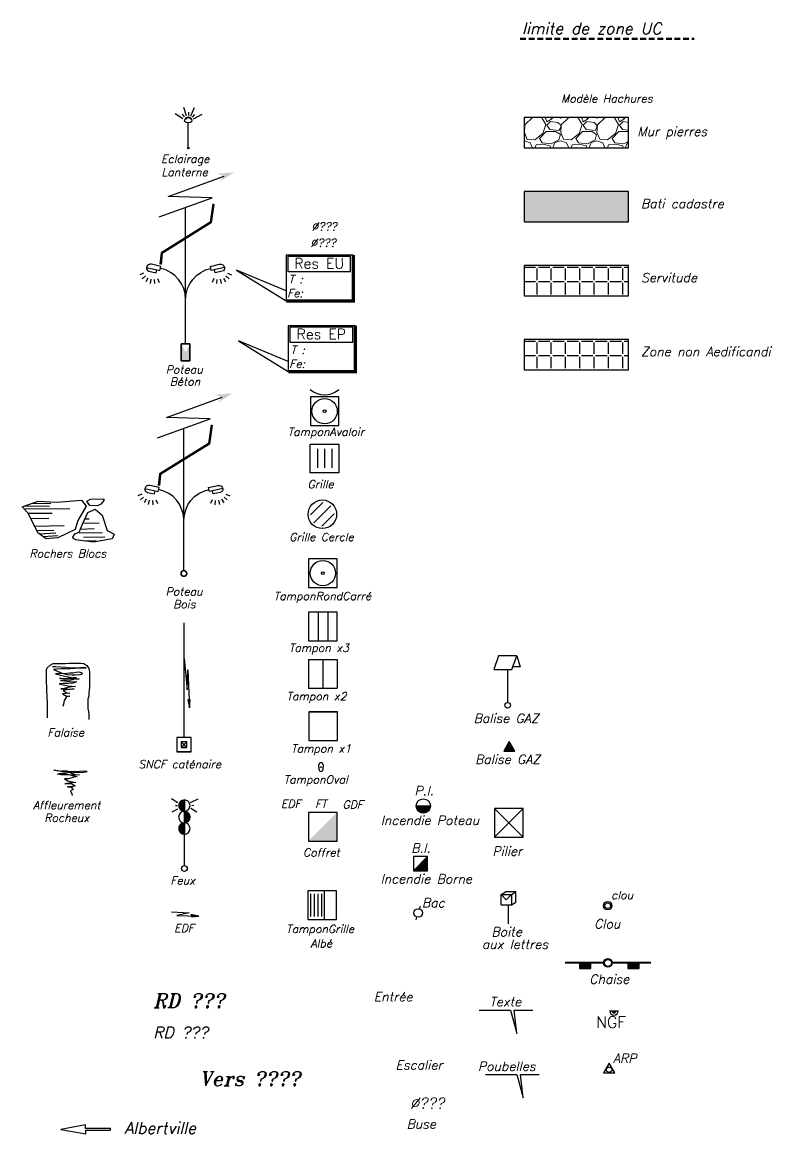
# Model space of a CAD drawing. Header units: millimetres. Extents: x -1573 to 210, y -360 to 557.
# Drawn here: x -592.7 to -461.5, y 362.3 to 556.7 of the extents above; entities that cross this region are included whole.
import ezdxf
from ezdxf.enums import TextEntityAlignment as Align

# ---------------------------------------------------------------- set-up
doc = ezdxf.new("R2010")
doc.units = ezdxf.units.MM
doc.header["$LTSCALE"] = 2
doc.linetypes.add('CACHEX2', pattern=[0.75, 0.5, -0.25])
doc.layers.add('Bati Seuil', color=7, linetype='Continuous', lineweight=50)
doc.layers.add('Mur Hachure', color=251, linetype='Continuous', lineweight=13)
for name, color, linetype in [('Bati Texte', 7, 'Continuous'), ('Cadastre Bati Hachures', 141, 'Continuous'), ('Escalier Texte', 7, 'Continuous'), ('Légende Topo', 7, 'Continuous'), ('Mobilier Urbain Symbole', 7, 'Continuous'), ('Mobilier Urbain Texte', 7, 'Continuous'), ('Mur', 7, 'Continuous'), ('Relief Rocher', 15, 'Continuous'), ('Res Aep Symbole', 140, 'Continuous'), ('Res Aep Texte', 7, 'Continuous'), ('Res Eclairage Symbole', 7, 'Continuous'), ('Res Elec Symbole', 1, 'Continuous'), ('Res Elec Texte', 1, 'Continuous'), ('Res EP Symbole', 142, 'Continuous'), ('Res EP Texte', 142, 'Continuous'), ('Res Equipement Incendie', 140, 'Continuous'), ('Res EU Symbole', 32, 'Continuous'), ('Res EU Texte', 32, 'Continuous'), ('Res Gaz', 30, 'Continuous'), ('Res Gaz Symbole', 30, 'Continuous'), ('Res Gaz Texte', 30, 'Continuous'), ('Res Téléphone Symbole', 3, 'Continuous'), ('Res Téléphone Texte', 3, 'Continuous'), ('Servitude', 40, 'Continuous'), ('Servitude Hachure', 40, 'Continuous'), ('Servitude Texte', 7, 'Continuous'), ('Signalisation Verticale Symbole', 7, 'Continuous'), ('SNCF Symbole', 7, 'Continuous'), ('Station Symbole', 1, 'Continuous'), ('Station Texte', 7, 'Continuous'), ('Voirie Texte', 7, 'Continuous'), ('Zonage PLU', 7, 'Continuous'), ('Zone Non Aedificandi', 7, 'Continuous')]:
    doc.layers.add(name, color=color, linetype=linetype)
doc.styles.add('17', font='romans.shx', dxfattribs={"oblique": 13.5, "height": 0.4})
doc.styles.add('COMP', font='complex.shx')
doc.styles.add('Cotation Alti', font='romans.shx', dxfattribs={"oblique": 13.5, "height": 0.28})
doc.styles.add('LEVÉTOPO', font='romand.shx', dxfattribs={"oblique": 15.3})
doc.styles.add('Romanc', font='romanc.shx', dxfattribs={"oblique": 13.5, "height": 0.4})
doc.styles.add('Romant', font='romant.shx', dxfattribs={"oblique": 13.5, "height": 0.5})

# ---------------------------------------------------------------- blocks, each defined once
blk = doc.blocks.new('A$C638A3392')
blk.add_hatch(color=256).paths.add_polyline_path([(0, 0.224), (-0.194, -0.112), (0.194, -0.112)])
blk.add_lwpolyline([(0, 0.224), (-0.194, -0.112), (0.194, -0.112)], close=True)
blk.add_circle((0, 0), 0.096)
blk = doc.blocks.new('A$C2F0D537B')
at = {"flags": 128}
for points in [[(-1.214, 3.119), (0.377, 3.119), (0.795, 4.333), (1.088, 3.37), (0.463, 3.37)], [(0.795, 4.333), (-0.795, 4.333), (-1.214, 3.119)], [(0, 3.119), (0, 0.25)]]:
    blk.add_lwpolyline(points, dxfattribs=at)
blk.add_circle((0, 0), 0.25)
blk = doc.blocks.new('Incendie Borne')
for p, q in [((0.25, 0.25), (-0.25, -0.25)), ((0.25, 0.25), (-0.25, 0.25)), ((-0.25, 0.25), (-0.25, -0.25)), ((0.25, 0.222), (-0.222, -0.25)), ((0.25, 0.193), (-0.193, -0.25)), ((0.25, 0.165), (-0.165, -0.25)), ((0.25, 0.137), (-0.137, -0.25)), ((0.25, 0.109), (-0.109, -0.25)), ((0.25, 0.08), (-0.08, -0.25)), ((0.25, 0.052), (-0.052, -0.25)), ((0.25, 0.024), (-0.024, -0.25)), ((0.25, -0.25), (0.25, 0.25)), ((-0.25, -0.25), (0.25, -0.25)), ((0.25, -0.005), (0.005, -0.25)), ((0.25, -0.033), (0.033, -0.25)), ((0.25, -0.061), (0.061, -0.25)), ((0.25, -0.089), (0.089, -0.25)), ((0.25, -0.118), (0.118, -0.25)), ((0.25, -0.146), (0.146, -0.25)), ((0.25, -0.174), (0.174, -0.25)), ((0.25, -0.203), (0.203, -0.25)), ((0.25, -0.231), (0.231, -0.25))]:
    blk.add_line(p, q)
blk = doc.blocks.new('Incendie Poteau')
for points in [[(0.25, 0), (-0.25, 0)], [(0.249, -0.02), (-0.249, -0.02)], [(0.247, -0.04), (-0.247, -0.04)], [(0.243, -0.06), (-0.243, -0.06)], [(0.237, -0.08), (-0.237, -0.08)], [(0.229, -0.1), (-0.229, -0.1)], [(0.219, -0.12), (-0.219, -0.12)], [(0.207, -0.14), (-0.207, -0.14)], [(0.192, -0.16), (-0.192, -0.16)], [(0.173, -0.18), (-0.173, -0.18)], [(0.15, -0.2), (-0.15, -0.2)], [(0.119, -0.22), (-0.119, -0.22)], [(0.07, -0.24), (-0.07, -0.24)]]:
    blk.add_lwpolyline(points)
blk.add_circle((0, 0), 0.25)
blk = doc.blocks.new('AffleurementRocheux')
blk.add_lwpolyline([(-0.371, 0.863), (-0.182, 0.863), (0.026, 0.819), (0.222, 0.804), (0.405, 0.817), (0.532, 0.84), (0.322, 0.849), (0.209, 0.832), (0.069, 0.838), (-0.064, 0.83), (-0.177, 0.813), (-0.296, 0.811), (-0.49, 0.861), (-0.637, 0.881), (-0.441, 0.866), (-0.253, 0.83), (-0.072, 0.809), (0.114, 0.738), (0.261, 0.718), (0.127, 0.71), (-0.027, 0.709), (-0.188, 0.723), (-0.377, 0.723), (-0.509, 0.75), (-0.403, 0.781), (-0.242, 0.767), (-0.11, 0.74), (0.049, 0.692), (0.181, 0.665), (0.026, 0.63), (-0.123, 0.58), (-0.263, 0.586), (-0.147, 0.518), (0.006, 0.483), (0.138, 0.457), (0.004, 0.448), (-0.108, 0.432), (-0.25, 0.403), (-0.137, 0.419), (-0.011, 0.407), (0.105, 0.339), (-0.016, 0.302), (-0.156, 0.308), (-0.03, 0.296), (0.044, 0.208), (-0.056, 0.164), (-0.011, 0.064), (0, 0)])
blk = doc.blocks.new('Falaise')
for points in [[(-0.027, 1.644), (0, 1.75), (0.106, 1.848), (0.212, 1.91), (0.646, 1.91), (0.761, 1.918), (1.185, 1.918), (1.291, 1.91), (1.397, 1.839), (1.468, 1.733), (1.486, 1.618), (1.486, 1.079), (1.477, 0.972), (1.468, 0.866), (1.459, 0.76), (1.433, 0.654), (1.433, 0.327), (1.45, 0.221), (1.459, 0.115), (1.459, -0.053)], [(-0.027, 1.644), (-0.027, 1.229), (-0.018, 1.114), (-0.018, 0.902), (-0.009, 0.796), (-0.009, 0.681), (0, 0.575), (0, 0)], [(0.194, 1.803), (0.312, 1.803), (0.459, 1.791), (0.649, 1.775), (0.762, 1.753), (0.897, 1.749), (1.016, 1.755), (1.15, 1.751), (1.257, 1.754), (1.375, 1.759), (1.266, 1.769), (1.072, 1.743), (0.969, 1.729), (0.863, 1.726), (0.76, 1.712), (0.638, 1.719), (0.519, 1.713), (0.334, 1.703), (0.228, 1.701), (0.395, 1.626), (0.531, 1.569), (0.704, 1.523), (0.883, 1.505), (0.99, 1.507), (1.158, 1.526), (1.258, 1.553), (1.138, 1.601), (1.019, 1.595), (0.919, 1.568), (0.8, 1.562), (0.694, 1.56), (0.579, 1.542), (0.416, 1.551), (0.297, 1.545), (0.47, 1.499), (0.627, 1.462), (0.81, 1.431), (0.923, 1.408), (1.033, 1.398), (0.898, 1.401), (0.729, 1.382), (0.545, 1.372), (0.432, 1.395), (0.57, 1.379), (0.742, 1.386), (0.905, 1.377), (1.014, 1.366), (1.121, 1.369), (0.99, 1.36), (0.803, 1.309), (0.611, 1.323), (0.468, 1.311), (0.606, 1.295), (0.785, 1.277), (0.923, 1.261), (1.029, 1.263), (0.92, 1.22), (0.736, 1.21), (0.564, 1.203), (0.42, 1.191), (0.562, 1.163), (0.731, 1.129), (0.882, 1.116), (0.992, 1.106), (0.876, 1.088), (0.736, 1.063), (0.599, 1.026), (0.48, 1.02), (0.587, 1.022), (0.721, 1.019), (0.843, 1.012), (0.95, 1.014), (0.781, 0.995), (0.678, 0.98), (0.563, 0.962), (0.693, 0.877), (0.803, 0.867), (0.647, 0.851), (0.54, 0.849), (0.683, 0.767), (0.793, 0.757), (0.677, 0.739), (0.605, 0.612), (0.573, 0.483), (0.556, 0.398)]]:
    blk.add_lwpolyline(points)
blk = doc.blocks.new('Rochers Blocs')
for p, q in [((-0.833, 1.116), (-0.28, 1.317)), ((-0.465, 1.246), (0.166, 1.231)), ((-0.28, 1.317), (0.379, 1.281)), ((0.379, 1.281), (1.237, 1.348)), ((1.237, 1.348), (1.4, 1.136)), ((1.424, 1.321), (1.551, 1.39)), ((1.529, 1.161), (1.424, 1.321)), ((1.551, 1.39), (2.023, 1.392)), ((1.914, 1.215), (1.801, 1.158)), ((2.025, 1.338), (1.914, 1.215)), ((2.023, 1.392), (2.025, 1.338)), ((-0.627, 0.894), (-0.833, 1.116)), ((-0.76, 1.053), (0.829, 1.065)), ((-0.734, 1.152), (0.125, 1.143)), ((-0.641, 0.894), (0.218, 0.896)), ((-0.292, 0.209), (-0.627, 0.894)), ((1.4, 1.136), (1.114, 0.639)), ((1.275, 0.513), (1.464, 0.92)), ((1.464, 0.92), (1.718, 1.036)), ((1.801, 1.158), (1.529, 1.161)), ((1.718, 1.036), (1.968, 0.826)), ((1.968, 0.826), (2.14, 0.288)), ((-0.521, 0.713), (0.094, 0.719)), ((-0.413, 0.444), (0.632, 0.463)), ((1.114, 0.639), (1.022, 0.322)), ((1.154, 0.228), (1.275, 0.513)), ((1.288, 0.546), (1.86, 0.562)), ((1.37, 0.701), (1.513, 0.694)), ((-0.338, 0.294), (0.278, 0.301)), ((0, 0), (-0.292, 0.209)), ((-0.234, 0.178), (0.338, 0.205)), ((-0.103, 0.084), (0.412, 0.109)), ((0.414, 0.033), (0, 0)), ((0.725, 0.183), (0.414, 0.033)), ((1.022, 0.322), (0.725, 0.183)), ((0.93, 0.037), (1.012, 0.17)), ((1.032, -0.036), (0.93, 0.037)), ((1.012, 0.17), (1.154, 0.228)), ((1.154, 0.206), (1.97, 0.218)), ((1.208, 0.338), (1.68, 0.362)), ((1.316, 0.059), (2.06, 0.069)), ((2.32, 0), (1.665, -0.116)), ((2.14, 0.288), (2.387, 0.165)), ((2.387, 0.165), (2.32, 0)), ((1.665, -0.116), (1.032, -0.036)), ((1.334, -0.071), (1.749, -0.059))]:
    blk.add_line(p, q)
blk = doc.blocks.new('Pilier')
for p, q in [((0, 1), (1, 0)), ((0, 0), (1, 1)), ((1, 1), (0, 1)), ((0, 1), (0, 0)), ((1, 0), (1, 1)), ((0, 0), (1, 0))]:
    blk.add_line(p, q)
blk = doc.blocks.new('Boite au lettre')
at = {"flags": 128}
for points in [[(-0.257, 1.022), (-0.103, 1.12)], [(-0.257, 1.022), (-0.077, 0.842), (0.103, 1.022)], [(-0.257, 0.662), (-0.257, 1.022)], [(-0.257, 1.022), (0.103, 1.022)], [(0.257, 0.76), (0.257, 1.12), (-0.103, 1.12)], [(0.103, 1.022), (0.257, 1.12)], [(0.103, 1.022), (0.103, 0.662)], [(-0.257, 0.662), (0.103, 0.662)], [(0, 0), (0, 0.662)], [(0.103, 0.662), (0.257, 0.76)]]:
    blk.add_lwpolyline(points, dxfattribs=at)
blk = doc.blocks.new('Bac')
for p, q in [((0.05, 0.142), (0.085, 0.238)), ((-0.05, -0.141), (-0.084, -0.237))]:
    blk.add_line(p, q)
blk.add_circle((0, 0), 0.15)
blk = doc.blocks.new('Eclairage Lanterne')
for p, q in [((-0.192, 1.026), (-0.458, 1.197)), ((-0.133, 1.09), (-0.202, 1.186)), ((-0.064, 1.122), (-0.161, 1.418)), ((0.014, 1.141), (0.018, 1.254)), ((0.094, 1.12), (0.215, 1.417)), ((0.145, 1.08), (0.235, 1.17)), ((0.186, 1.02), (0.485, 1.18)), ((0, 0.029), (0, 0.894))]:
    blk.add_line(p, q)
blk.add_circle((0, 0), 0.0295)
for centre, radius, start, end in [((0, 0.937), 0.14, 6.5149, 175.4489), ((-0.003, 1.091), 0.198, 226.3757, 315.5881), ((0.001, 0.943), 0.108, 39.2007, 158.215)]:
    blk.add_arc(centre, radius, start, end)
blk = doc.blocks.new('Poteau Béton Ecl')
at = {"color": 0}
for p, q in [((-1.366, 3.269), (-0.899, 3.165)), ((-1.282, 3.137), (-1.031, 3.081)), ((-0.867, 3.309), (-1.19, 3.381)), ((-1.031, 3.081), (-1.007, 3.189)), ((-0.899, 3.165), (-0.867, 3.309)), ((-1.47, 3.071), (-1.606, 3.012)), ((-1.409, 2.973), (-1.519, 2.876)), ((-1.32, 2.9), (-1.395, 2.773)), ((-1.213, 2.858), (-1.245, 2.714)), ((-1.098, 2.851), (-1.084, 2.704)), ((-0.986, 2.879), (-0.927, 2.744))]:
    blk.add_line(p, q, dxfattribs=at)
at = {"flags": 128}
blk.add_lwpolyline([(0, 0.6), (0, 2.155)], dxfattribs=at)
blk.add_lwpolyline([(-0.15, 0), (0.15, 0), (0.15, 0.6), (-0.15, 0.6)], close=True)
blk.add_lwpolyline([(-0.15, 0), (0.15, 0), (0.15, 0.6), (-0.15, 0.6)], close=True)
at = {"color": 0}
for centre, radius, start, end in [((-1.258, 3.245), 0.11, 167.4389, 257.4389), ((-1.222, 3.237), 0.147, 77.4389, 167.4389), ((-1.105, 2.155), 1.105, 0, 78.409)]:
    blk.add_arc(centre, radius, start, end, dxfattribs=at)
blk.add_solid([(-0.15, 0.6), (-0.15, 0), (0.15, 0)])
blk = doc.blocks.new('Poteau Bois Ecl')
at = {"color": 0}
for p, q in [((-1.47, 2.771), (-1.606, 2.712)), ((-1.366, 2.969), (-0.899, 2.865)), ((-1.282, 2.837), (-1.031, 2.781)), ((-0.867, 3.009), (-1.19, 3.081)), ((-1.031, 2.781), (-1.007, 2.889)), ((-0.899, 2.865), (-0.867, 3.009)), ((-1.409, 2.673), (-1.519, 2.576)), ((-1.32, 2.6), (-1.395, 2.473)), ((-1.213, 2.558), (-1.245, 2.414)), ((-1.098, 2.551), (-1.084, 2.404)), ((-0.986, 2.579), (-0.927, 2.444))]:
    blk.add_line(p, q, dxfattribs=at)
at = {"flags": 128}
blk.add_lwpolyline([(0, 0.1), (0, 1.855)], dxfattribs=at)
blk.add_circle((0, 0), 0.1)
at = {"color": 0}
for centre, radius, start, end in [((-1.258, 2.945), 0.11, 167.4389, 257.4389), ((-1.222, 2.937), 0.147, 77.4389, 167.4389), ((-1.105, 1.855), 1.105, 0, 78.409)]:
    blk.add_arc(centre, radius, start, end, dxfattribs=at)
blk = doc.blocks.new('EDF')
for p, q in [((-0.401, 0.085), (0.216, 0.047)), ((0.216, 0.047), (-0.216, -0.047)), ((-0.216, -0.047), (0.556, -0.065)), ((0.556, -0.065), (0.277, -0.013)), ((0.277, -0.013), (0.367, -0.061)), ((0.367, -0.061), (0.308, -0.091)), ((0.308, -0.091), (0.556, -0.065))]:
    blk.add_line(p, q)
for points in [[(0.556, -0.065), (0.277, -0.013), (0.367, -0.061)], [(0.367, -0.061), (0.308, -0.091), (0.556, -0.065)]]:
    blk.add_solid(points)
blk = doc.blocks.new('Poteau Béton E D F')
for points in [[(0.925, 5.708), (-0.611, 5.754), (1.345, 6.468)], [(-0.924, 5.039), (0.925, 5.708)]]:
    blk.add_lwpolyline(points)
at = {"flags": 128}
blk.add_lwpolyline([(0, 0.6), (0, 5.374)], dxfattribs=at)
blk.add_lwpolyline([(0, 0.6), (0, 5.355, -0.006259), (0, 5.374)], format="xyb")
blk.add_lwpolyline([(-0.15, 0), (0.15, 0), (0.15, 0.6), (-0.15, 0.6)], close=True)
blk.add_lwpolyline([(-0.15, 0), (0.15, 0), (0.15, 0.6), (-0.15, 0.6)], close=True)
for points in [[(1.345, 6.468), (1.096, 6.549), (1.694, 6.596)], [(1.345, 6.468), (1.188, 6.27), (1.694, 6.596)], [(-0.15, 0.6), (-0.15, 0), (0.15, 0)]]:
    blk.add_solid(points)
blk = doc.blocks.new('Poteau Bois E D F')
for points in [[(0.925, 5.408), (-0.611, 5.454), (1.345, 6.168)], [(-0.924, 4.739), (0.925, 5.408)]]:
    blk.add_lwpolyline(points)
at = {"flags": 128}
blk.add_lwpolyline([(0, 0.1), (0, 5.074)], dxfattribs=at)
blk.add_lwpolyline([(0, 0.1), (0, 5.055, -0.006259), (0, 5.074)], format="xyb")
blk.add_circle((0, 0), 0.1)
for points in [[(1.345, 6.168), (1.096, 6.249), (1.694, 6.296)], [(1.345, 6.168), (1.188, 5.97), (1.694, 6.296)]]:
    blk.add_solid(points)
blk = doc.blocks.new('TamponAvaloir')
for p, q in [((1, 1), (0, 1)), ((0, 1), (0, 0)), ((1, 0), (1, 1)), ((0, 0), (1, 0))]:
    blk.add_line(p, q)
for radius in [0.443, 0.05]:
    blk.add_circle((0.5, 0.5), radius)
blk.add_arc((0.494, 1.851), 0.777, 230.2831, 310.1453)
blk = doc.blocks.new('Grille Cercle')
at = {"linetype": 'ByBlock'}
for p, q in [((-0.416, -0.016), (0.016, 0.416)), ((-0.295, -0.295), (0.295, 0.295)), ((-0.016, -0.416), (0.416, 0.016))]:
    blk.add_line(p, q, dxfattribs=at)
at = {"color": 0, "linetype": 'ByBlock'}
blk.add_circle((0, 0), 0.5, dxfattribs=at)
blk = doc.blocks.new('A$C15EB4C66')
at = {"color": 0, "linetype": 'ByBlock'}
for p, q in [((0.25, 0.833), (0.25, 0.167)), ((0.5, 0.833), (0.5, 0.167)), ((0.75, 0.833), (0.75, 0.167))]:
    blk.add_line(p, q, dxfattribs=at)
blk.add_lwpolyline([(0, 0), (0, 1), (1, 1), (1, 0)], close=True, dxfattribs=at)
blk = doc.blocks.new('A$C607253EB')
at = {"color": 0, "linetype": 'ByBlock'}
for p, q in [((0.097, 0.9), (0.097, 0.1)), ((0.222, 0.9), (0.222, 0.1)), ((0.347, 0.9), (0.347, 0.1)), ((0.472, 0.9), (0.472, 0.1))]:
    blk.add_line(p, q, dxfattribs=at)
blk.add_lwpolyline([(0, 0), (1, 0), (1, 1), (0, 1)], close=True)
blk.add_lwpolyline([(0.583, 0), (0.583, 1)])
blk = doc.blocks.new('Poteau Béton F T')
for points in [[(0.95, 5.494), (0.857, 4.851), (-0.857, 3.779), (-0.898, 3.382)], [(0.989, 5.489), (0.894, 4.827), (-0.82, 3.756), (-0.858, 3.378)]]:
    blk.add_lwpolyline(points)
at = {"flags": 128}
blk.add_lwpolyline([(0, 0.6), (0, 4.268)], dxfattribs=at)
blk.add_lwpolyline([(-0.15, 0), (0.15, 0), (0.15, 0.6), (-0.15, 0.6)], close=True)
blk.add_lwpolyline([(-0.15, 0), (0.15, 0), (0.15, 0.6), (-0.15, 0.6)], close=True)
blk.add_solid([(-0.15, 0.6), (-0.15, 0), (0.15, 0)])
blk = doc.blocks.new('Poteau Bois F T')
for points in [[(0.95, 5.194), (0.857, 4.551), (-0.857, 3.479), (-0.898, 3.082)], [(0.989, 5.189), (0.894, 4.527), (-0.82, 3.456), (-0.858, 3.078)]]:
    blk.add_lwpolyline(points)
at = {"flags": 128}
blk.add_lwpolyline([(0, 0.1), (0, 3.968)], dxfattribs=at)
blk.add_circle((0, 0), 0.1)
blk = doc.blocks.new('SNCF caténaire')
for p, q in [((0, 0.252), (0, 4.26)), ((0, 3.014), (0.11, 1.926)), ((0.11, 1.926), (0.133, 2.623)), ((0.133, 2.623), (0.187, 1.29)), ((0.211, 1.576), (0.133, 1.572)), ((0.133, 1.572), (0.187, 1.29)), ((0.187, 1.29), (0.211, 1.576)), ((0.25, 0.252), (-0.25, 0.252)), ((-0.25, 0.252), (-0.25, -0.248)), ((0.1, -0.1), (-0.1, 0.1)), ((0.1, 0.1), (-0.1, -0.1)), ((0.25, -0.248), (0.25, 0.252)), ((0.25, -0.248), (-0.25, -0.248)), ((-0.25, -0.248), (0.25, -0.248))]:
    blk.add_line(p, q)
blk.add_lwpolyline([(-0.1, -0.1), (0.1, -0.1), (0.1, 0.1), (-0.1, 0.1)], close=True)
blk.add_lwpolyline([(0.1, -0.1), (-0.1, -0.1)])
blk.add_solid([(0.187, 1.29), (0.133, 1.572), (0.211, 1.576)])
blk = doc.blocks.new('Station')
at = {"layer": 'Station Symbole', "color": 0}
blk.add_lwpolyline([(0, 0.224), (-0.194, -0.112), (0.194, -0.112)], close=True, dxfattribs=at)
blk.add_circle((0, 0), 0.096, dxfattribs=at)
blk = doc.blocks.new('Clou')
for radius in [0.15, 0.1]:
    blk.add_circle((0, 0), radius)
at = {"style": 'Cotation Alti', "oblique": 13.5}
blk.add_text('clou', height=0.28, dxfattribs=at).set_placement((0.123, 0.23))
blk = doc.blocks.new('Repère NGF')
blk.add_hatch(color=256).paths.add_polyline_path([(-0.075, 0, 1), (0.075, 0)])
blk.add_line((-0.15, 0), (0.15, 0))
blk.add_line((-0.15, 0), (0.15, 0))
for radius, end in [(0.15, 0), (0.075, 360)]:
    blk.add_arc((0, 0), radius, 180, end)
at = {"style": 'COMP'}
blk.add_text('NGF', height=0.4, dxfattribs=at).set_placement((-0.621, -0.598))
blk = doc.blocks.new('*X65')
at = {"color": 0}
for p, q in [((4.8, 41.175), (4.8, 41.321)), ((4.838, 41.114), (4.838, 41.382)), ((4.875, 41.082), (4.875, 41.414)), ((4.913, 41.062), (4.913, 41.434)), ((4.95, 41.051), (4.95, 41.445))]:
    blk.add_line(p, q, dxfattribs=at)
blk = doc.blocks.new('*X66')
at = {"color": 0}
for p, q in [((4.988, 41.448), (4.988, 41.852)), ((5.025, 41.452), (5.025, 41.848)), ((5.063, 41.463), (5.063, 41.837)), ((5.1, 41.483), (5.1, 41.817)), ((5.138, 41.516), (5.138, 41.784)), ((5.175, 41.579), (5.175, 41.721))]:
    blk.add_line(p, q, dxfattribs=at)
blk = doc.blocks.new('*X67')
at = {"color": 0}
for p, q in [((4.8, 41.982), (4.8, 42.118)), ((4.838, 41.919), (4.838, 42.181)), ((4.875, 41.886), (4.875, 42.214)), ((4.913, 41.866), (4.913, 42.234)), ((4.95, 41.855), (4.95, 42.245))]:
    blk.add_line(p, q, dxfattribs=at)
blk = doc.blocks.new('Feux')
for p, q in [((-0.226, 2.302), (-0.453, 2.431)), ((0, 2.396), (0, 2)), ((0.211, 2.305), (0.477, 2.433)), ((-0.244, 2.08), (-0.439, 1.972)), ((-0.238, 2.191), (-0.316, 2.193)), ((0, 2), (0, 1.596)), ((0.22, 2.112), (0.441, 1.983)), ((0.26, 2.208), (0.326, 2.21)), ((0, 1.596), (0, 1.2)), ((0, 0.1), (0, 1.2))]:
    blk.add_line(p, q)
blk.add_circle((0, 0), 0.1)
for centre, radius, start, end in [((0, 2.198), 0.198, 90, 270), ((0, 2.198), 0.198, 270, 90), ((0, 1.798), 0.202, 90, 270), ((0, 1.798), 0.202, 270, 90), ((0, 1.396), 0.2, 90, 270), ((0, 1.396), 0.2, 270, 90)]:
    blk.add_arc(centre, radius, start, end)
for name in ['*X67', '*X66', '*X65']:
    blk.add_blockref(name, (-4.986, -39.852))
blk = doc.blocks.new('Chaise')
for p, q in [((-1.5, 0.03), (-0.15, 0.03)), ((-1.5, 0), (-0.15, 0)), ((-0.598, 0), (-0.998, 0)), ((-0.998, 0), (-0.998, -0.2)), ((-0.598, -0.2), (-0.598, 0)), ((0.15, 0.03), (1.5, 0.03)), ((0.15, 0), (1.5, 0)), ((1.094, 0), (0.694, 0)), ((0.694, 0), (0.694, -0.2)), ((1.094, -0.2), (1.094, 0)), ((-0.998, -0.2), (-0.598, -0.2)), ((0.694, -0.2), (1.094, -0.2))]:
    blk.add_line(p, q)
for radius in [0.15, 0.12]:
    blk.add_circle((0, 0), radius)
for points in [[(-0.998, -0.2), (-0.598, 0), (-0.598, -0.2)], [(-0.998, -0.2), (-0.998, 0), (-0.598, 0)], [(0.694, 0), (1.094, 0), (0.694, -0.2)], [(0.694, -0.2), (1.094, 0), (1.094, -0.2)]]:
    blk.add_solid(points)
blk = doc.blocks.new('Coffret')
for p, q in [((1, 1), (0, 1)), ((0, 1), (0, 0)), ((1, 0), (1, 1)), ((0, 0), (1, 0))]:
    blk.add_line(p, q)
blk.add_solid([(0, 0), (1, 0), (1, 1)])
blk = doc.blocks.new('Tampon Oval')
for p, q in [((-0.075, 0), (-0.075, 0.078)), ((-0.075, 0), (-0.075, -0.075)), ((0.075, 0.078), (0.075, 0)), ((0.075, -0.075), (0.075, 0))]:
    blk.add_line(p, q)
blk.add_circle((0, 0), 0.0136)
for centre, start, end in [((0, 0.078), 0, 180), ((0, -0.075), 180, 0)]:
    blk.add_arc(centre, 0.075, start, end)
blk = doc.blocks.new('Tampon x1')
for p, q in [((1, 1), (0, 1)), ((0, 1), (0, 0)), ((1, 0), (1, 1)), ((0, 0), (1, 0))]:
    blk.add_line(p, q)
blk.add_lwpolyline([(0, 1), (1, 1)])
blk = doc.blocks.new('Tampon x3')
for p, q in [((1, 1), (0, 1)), ((0, 1), (0, 0)), ((0.33333, 1), (0.33333, 0)), ((0.66666, 1), (0.66666, 0)), ((1, 0), (1, 1)), ((0, 0), (1, 0))]:
    blk.add_line(p, q)
blk = doc.blocks.new('TamponRondCarré')
for p, q in [((1, 1), (0, 1)), ((0, 1), (0, 0)), ((1, 0), (1, 1)), ((0, 0), (1, 0))]:
    blk.add_line(p, q)
for radius in [0.443, 0.05]:
    blk.add_circle((0.5, 0.5), radius)
blk = doc.blocks.new('Tampon x2')
for p, q in [((0, 1), (0, 0)), ((0, 1), (1, 1)), ((0.5, 1), (0.5, 0)), ((1, 1), (1, 0)), ((0, 0), (1, 0))]:
    blk.add_line(p, q)

msp = doc.modelspace()

# ---------------------------------------------------------------- hatches: boundary and pattern name
at = {"layer": 'Cadastre Bati Hachures'}
msp.add_hatch(color=256, dxfattribs=at).paths.add_polyline_path([(-486.599, 527.073), (-504.838, 527.073), (-504.838, 521.776), (-486.599, 521.776)])
at = {"layer": 'Mur Hachure'}
h = msp.add_hatch(dxfattribs=at)
h.set_pattern_fill('GRAVEL', color=256, scale=0.25, style=0)
h.set_pattern_definition([(228.0128, (-500.2664, 541.0549), (-50.800043, -57.15007), [0.8543, -84.57625]), (184.9697, (-500.83788, 540.4199), (76.2001233, 6.349955), [1.46601, -145.135]), (132.5104, (-502.29838, 540.2929), (63.499954, -69.850068), [1.0337, -102.33675]), (267.2737, (-504.77488, 538.7054), (6.3499724, 126.999959), [1.335, -132.166]), (292.8337, (-504.83838, 537.3719), (-31.75009, 76.2000433), [1.30909, -129.5995]), (357.2737, (-504.33038, 536.1654), (-126.999959, 6.3499724), [1.335, -132.166]), (37.6942, (-502.99688, 536.1019), (-82.550052, -63.4999434), [1.76548, -174.78275]), (72.2553, (-501.59988, 537.1814), (44.450089, 139.7000405), [1.6668, -165.01325]), (121.4296, (-501.09188, 538.7689), (-50.800013, 82.549903), [1.33953, -132.61375]), (175.2364, (-501.7904, 539.9119), (69.849945, -6.34994), [1.5293, -74.93475]), (222.3974, (-503.31438, 540.0389), (-76.2000023, -69.8499091), [1.9777, -195.792]), (138.814, (-498.4884, 538.6419), (-44.449972, 38.09994), [0.675, -66.8265]), (171.4692, (-498.99638, 539.0864), (82.549874, -12.700032), [1.2842, -127.1365]), (225, (-500.2664, 539.277), (-1e-15, -6.35), [0.898, -8.0822]), (203.1986, (-500.7109, 540.0389), (31.750107, 12.700056), [0.4836, -47.8765]), (291.801, (-501.1554, 539.8484), (-6.35, 19.05001), [0.6839, -33.512]), (30.964, (-500.9014, 539.2134), (19.04998, 12.70001), [1.1108, -35.91575]), (161.565, (-499.9489, 539.785), (12.7, -6.35), [0.8032, -19.2772]), (16.3895, (-504.83838, 539.8484), (63.500035, 19.0499604), [1.12522, -111.397]), (70.3462, (-503.75888, 540.1659), (-25.399929, -69.849901), [0.944, -93.4555]), (293.1986, (-499.9489, 541.0549), (-12.700056, 31.750107), [0.9672, -47.393]), (343.6105, (-499.56788, 540.1659), (-63.500035, 19.04996), [1.12522, -111.397]), (339.444, (-504.8384, 535.9114), (-31.75004, 12.699985), [1.0851, -53.16925]), (294.775, (-503.8224, 535.5304), (-31.749926, 69.849968), [0.90918, -90.009]), (66.8014, (-499.8854, 534.7049), (12.700056, 31.750107), [0.9672, -47.393]), (17.354, (-499.50438, 535.5939), (-82.550004, -25.399962), [1.06446, -105.381]), (69.444, (-502.9969, 534.7049), (-12.699985, -31.75004), [0.54254, -53.712]), (101.31, (-500.2664, 534.7049), (-6.34997, 25.39992), [0.3238, -32.055]), (165.964, (-500.3299, 535.0224), (19.05001, -6.34999), [1.3091, -24.8726]), (186.009, (-501.59988, 535.3399), (63.4999064, 6.349985), [1.21317, -120.1035]), (303.69, (-500.9014, 538.6419), (-6.35, 12.69999), [0.9158, -21.9794]), (353.1572, (-500.39338, 537.8799), (107.9500446, -12.700057), [1.5989, -158.29]), (60.9454, (-498.8059, 537.6894), (-25.39994, -44.449894), [0.65377, -64.7235]), (90, (-498.4884, 538.261), (-6.35, 6.35), [0.381, -5.969]), (120.2564, (-501.7269, 535.5304), (25.399946, -44.449978), [0.88217, -87.33475]), (48.0128, (-502.1714, 536.2924), (50.800043, 57.15007), [1.7086, -83.722]), (0, (-501.0284, 537.5624), (6.35, 6.35), [1.651, -4.699]), (325.3048, (-499.37738, 537.5624), (-63.49989, 44.450004), [1.00402, -99.39825]), (254.055, (-498.5519, 536.9909), (-6.350016, -25.40006), [0.9246, -45.30425]), (207.646, (-498.80588, 536.1019), (-120.6499576, -63.50004), [1.50536, -149.03125]), (175.426, (-500.13938, 535.4034), (-82.550019, 6.3499693), [1.59257, -157.6645]), (175.426, (-500.13938, 535.4034), (-82.550019, 6.3499693), [1.59257, -157.6645])])
h.paths.add_polyline_path([(-486.599, 540.002), (-504.838, 540.002), (-504.838, 534.705), (-486.599, 534.705)])
at = {"layer": 'Servitude Hachure'}
h = msp.add_hatch(dxfattribs=at)
h.set_pattern_fill('POTAG1', color=40, scale=0.5, style=0)
h.set_pattern_definition([(0, (-504.8384, 508.847), (0, 2.5), [2, -0.5]), (90, (-505.0884, 509.097), (-2.5, 2e-16), [2, -0.5])])
h.paths.add_polyline_path([(-486.599, 514.144), (-504.838, 514.144), (-504.838, 508.847), (-486.599, 508.847)])
at = {"layer": 'Zone Non Aedificandi'}
h = msp.add_hatch(dxfattribs=at)
h.set_pattern_fill('POTAG1', color=40, scale=0.5, style=0)
h.set_pattern_definition([(0, (-504.8384, 495.918), (0, 2.5), [2, -0.5]), (90, (-505.0884, 496.168), (-2.5, 2e-16), [2, -0.5])])
h.paths.add_polyline_path([(-486.599, 501.215), (-504.838, 501.215), (-504.838, 495.918), (-486.599, 495.918)])

# ---------------------------------------------------------------- linework, layer by layer
at = {"layer": 'Bati Seuil', "flags": 128}
msp.add_lwpolyline([(-523.595, 387.581, 0, 0, 0), (-523.595, 390.181, 1.5, 0, 0), (-523.595, 392.564, 0, 0, 0)], format="xyseb", dxfattribs=at)
at = {"layer": 'Escalier Texte', "flags": 128}
msp.add_lwpolyline([(-523.416, 376.221, 0, 0, 0), (-523.416, 379.418, 1.5, 0, 0), (-523.416, 381.998, 0, 0, 0)], format="xyseb", dxfattribs=at)
at = {"layer": 'Légende Topo', "flags": 128}
msp.add_lwpolyline([(-512.714, 383.915), (-507.246, 383.915), (-506.107, 379.808), (-506.576, 383.915), (-503.308, 383.915)], dxfattribs=at)
at = {"layer": 'Légende Topo'}
msp.add_lwpolyline([(-585.906, 363.06), (-581.563, 362.285), (-581.567, 362.888), (-577.228, 362.888), (-577.228, 363.214), (-581.574, 363.214), (-581.574, 363.827)], close=True, dxfattribs=at)
at = {"layer": 'Mobilier Urbain Texte', "flags": 128}
msp.add_lwpolyline([(-511.6, 372.67), (-506.132, 372.67), (-504.993, 368.563), (-505.462, 372.67), (-502.194, 372.67)], dxfattribs=at)
at = {"layer": 'Mur'}
for points in [[(-504.838, 534.705), (-486.599, 534.705), (-486.599, 540.002), (-504.838, 540.002)], [(-504.838, 521.776), (-486.599, 521.776), (-486.599, 527.073), (-504.838, 527.073)]]:
    msp.add_lwpolyline(points, close=True, dxfattribs=at)
at = {"layer": 'Res EP Symbole', "flags": 128}
for points in [[(-543.103, 520.903, 0, 0, 0), (-545.3, 520.903, 0.81, 0, 0), (-546.894, 520.903, 0, 0, 0)], [(-536.034, 520.903, 0, 0, 0), (-533.837, 520.903, 0.81, 0, 0), (-532.243, 520.903, 0, 0, 0)], [(-525.892, 366.679, 0, 0, 0), (-525.892, 368.876, 0.81, 0, 0), (-525.892, 370.47, 0, 0, 0)]]:
    msp.add_lwpolyline(points, format="xyseb", dxfattribs=at)
at = {"layer": 'Res EP Texte', "linetype": 'Continuous'}
for p, q in [((-534.381, 503.613), (-546.114, 503.613)), ((-546.114, 503.613), (-546.114, 495.586))]:
    msp.add_line(p, q, dxfattribs=at)
at = {"layer": 'Res EP Texte', "linetype": 'Continuous', "const_width": 0.583, "flags": 128}
msp.add_lwpolyline([(-546.114, 495.586), (-534.381, 495.585), (-534.381, 503.613)], dxfattribs=at)
at = {"layer": 'Res EP Texte', "linetype": 'Continuous'}
msp.add_lwpolyline([(-545.839, 500.708), (-534.845, 500.707), (-534.845, 503.381), (-545.838, 503.382)], close=True, dxfattribs=at)
at = {"layer": 'Res EP Texte', "linetype": 'Continuous', "flags": 128}
msp.add_lwpolyline([(-546.114, 497.355), (-554.836, 500.953), (-546.114, 495.586)], dxfattribs=at)
at = {"layer": 'Res EU Symbole', "flags": 128}
for points in [[(-543.281, 518.044, 0, 0, 0), (-545.478, 518.044, 0.81, 0, 0), (-547.072, 518.044, 0, 0, 0)], [(-536.034, 518.044, 0, 0, 0), (-533.837, 518.044, 0.81, 0, 0), (-532.243, 518.044, 0, 0, 0)]]:
    msp.add_lwpolyline(points, format="xyseb", dxfattribs=at)
at = {"layer": 'Res EU Texte', "linetype": 'Continuous'}
for p, q in [((-534.738, 515.972), (-546.472, 515.972)), ((-546.472, 515.972), (-546.472, 507.945))]:
    msp.add_line(p, q, dxfattribs=at)
at = {"layer": 'Res EU Texte', "linetype": 'Continuous', "const_width": 0.583, "flags": 128}
msp.add_lwpolyline([(-546.472, 507.945), (-534.738, 507.945), (-534.738, 515.972)], dxfattribs=at)
at = {"layer": 'Res EU Texte', "linetype": 'Continuous'}
msp.add_lwpolyline([(-546.196, 513.067), (-535.202, 513.067), (-535.202, 515.741), (-546.196, 515.741)], close=True, dxfattribs=at)
at = {"layer": 'Res EU Texte', "linetype": 'Continuous', "flags": 128}
msp.add_lwpolyline([(-546.472, 509.714), (-555.193, 513.313), (-546.472, 507.945)], dxfattribs=at)
at = {"layer": 'Servitude'}
msp.add_lwpolyline([(-504.838, 508.847), (-486.599, 508.847), (-486.599, 514.144), (-504.838, 514.144)], close=True, dxfattribs=at)
at = {"layer": 'Voirie Texte', "flags": 128}
msp.add_lwpolyline([(-564.674, 371.886, 0, 0, 0), (-580.895, 371.886, 2.5, 0, 0), (-588.008, 371.886, 0, 0, 0)], format="xyseb", dxfattribs=at)
at = {"layer": 'Zonage PLU', "color": 3, "linetype": 'CACHEX2', "lineweight": 50, "flags": 128}
msp.add_lwpolyline([(-505.52, 553.783), (-475.091, 553.783)], dxfattribs=at)
at = {"layer": 'Zone Non Aedificandi'}
msp.add_lwpolyline([(-504.838, 495.918), (-486.599, 495.918), (-486.599, 501.215), (-504.838, 501.215)], close=True, dxfattribs=at)

# ---------------------------------------------------------------- block references
at = {"layer": 'Légende Topo', "xscale": 5, "yscale": 5, "zscale": 5}
for name, p in [('TamponRondCarré', (-542.567, 457.839)), ('Tampon x3', (-542.555, 448.488)), ('Tampon x2', (-542.555, 440.206)), ('Tampon x1', (-542.496, 431.085)), ('Tampon Oval', (-540.388, 426.419)), ('Coffret', (-542.569, 413.488)), ('Chaise', (-490.185, 392.166))]:
    msp.add_blockref(name, p, dxfattribs=at)
at = {"layer": 'Mobilier Urbain Symbole', "xscale": 5, "yscale": 5, "zscale": 5}
msp.add_blockref('Boite au lettre', (-507.587, 399.009), dxfattribs=at)
at = {"layer": 'Mur', "xscale": 5, "yscale": 5, "zscale": 5}
msp.add_blockref('Pilier', (-510.008, 414.173), dxfattribs=at)
at = {"layer": 'Relief Rocher', "xscale": 5, "yscale": 5, "zscale": 5}
for name, p in [('Rochers Blocs', (-588.504, 466.346)), ('Falaise', (-588.327, 435.008)), ('AffleurementRocheux', (-583.954, 421.447))]:
    msp.add_blockref(name, p, dxfattribs=at)
at = {"layer": 'Res Aep Symbole', "xscale": 5, "yscale": 5, "zscale": 5}
msp.add_blockref('Bac', (-523.402, 400.9), dxfattribs=at)
at = {"layer": 'Res Eclairage Symbole', "yscale": 5, "zscale": 5}
for name, p, xscale in [('Eclairage Lanterne', (-563.614, 534.691), 5), ('Poteau Béton Ecl', (-564.079, 497.445), 5), ('Poteau Béton Ecl', (-564.079, 497.445), -5), ('Poteau Bois Ecl', (-564.386, 460.283), 5), ('Poteau Bois Ecl', (-564.386, 460.283), -5)]:
    msp.add_blockref(name, p, dxfattribs=dict(at, xscale=xscale))
at = {"layer": 'Res Elec Symbole', "xscale": 5, "yscale": 5, "zscale": 5}
for name, p in [('Poteau Béton E D F', (-564.079, 497.445)), ('Poteau Bois E D F', (-564.386, 460.283)), ('EDF', (-564.562, 400.675))]:
    msp.add_blockref(name, p, dxfattribs=at)
at = {"layer": 'Res EP Symbole', "xscale": 5, "yscale": 5, "zscale": 5}
for name, p in [('TamponAvaloir', (-542.253, 486.159)), ('A$C15EB4C66', (-542.266, 477.895)), ('Grille Cercle', (-540.154, 470.636)), ('A$C607253EB', (-542.685, 399.76))]:
    msp.add_blockref(name, p, dxfattribs=at)
at = {"layer": 'Res Equipement Incendie', "xscale": 5, "yscale": 5, "zscale": 5}
for name, p in [('Incendie Poteau', (-522.492, 419.607)), ('Incendie Borne', (-522.979, 409.542))]:
    msp.add_blockref(name, p, dxfattribs=at)
at = {"layer": 'Res Gaz', "xscale": 2.000000000116415, "yscale": 2.000000000116415, "zscale": 2.000000000116415}
msp.add_blockref('A$C2F0D537B', (-507.731, 437.221), dxfattribs=at)
at = {"layer": 'Res Gaz Symbole', "xscale": 5, "yscale": 5, "zscale": 5}
msp.add_blockref('A$C638A3392', (-507.455, 429.761), dxfattribs=at)
at = {"layer": 'Res Téléphone Symbole', "xscale": 5, "yscale": 5, "zscale": 5}
for name, p in [('Poteau Béton F T', (-564.079, 497.445)), ('Poteau Bois F T', (-564.386, 460.283))]:
    msp.add_blockref(name, p, dxfattribs=at)
at = {"layer": 'Signalisation Verticale Symbole', "xscale": 5, "yscale": 5, "zscale": 5}
msp.add_blockref('Feux', (-564.295, 408.682), dxfattribs=at)
at = {"layer": 'SNCF Symbole', "xscale": 5, "yscale": 5, "zscale": 5}
msp.add_blockref('SNCF caténaire', (-564.342, 430.326), dxfattribs=at)
at = {"layer": 'Station Symbole', "xscale": 5, "yscale": 5, "zscale": 5}
for name, p in [('Clou', (-490.222, 402.174)), ('Repère NGF', (-489.122, 383.795)), ('Station', (-489.97, 373.498))]:
    msp.add_blockref(name, p, dxfattribs=at)

# ---------------------------------------------------------------- texts
at = {"layer": 'Bati Texte', "style": 'Cotation Alti', "oblique": 13.5}
msp.add_text('Entrée', height=1.6, dxfattribs=at).set_placement((-531.156, 385.448))
at = {"layer": 'Escalier Texte', "style": 'Cotation Alti', "oblique": 13.5}
msp.add_text('Escalier', height=1.6, dxfattribs=at).set_placement((-527.332, 373.509))
at = {"layer": 'Légende Topo', "style": 'Cotation Alti', "oblique": 13.5}
for s, height, p in [('Modèle Hachures', 1.4, (-498.384, 542.63)), ('Mur pierres', 1.6, (-485.043, 536.784)), ('Eclairage', 1.4, (-568.375, 532.073)), ('Lanterne', 1.4, (-568.296, 529.773)), ('Bati cadastre', 1.6, (-484.388, 524.15)), ('Poteau', 1.4, (-567.556, 495.226)), ('Béton', 1.4, (-566.857, 493.129)), ('TamponAvaloir', 1.4, (-546.211, 484.337)), ('Grille', 1.4, (-542.725, 475.199)), ('Grille Cercle', 1.4, (-545.935, 465.957)), ('Poteau', 1.4, (-567.573, 456.409)), ('TamponRondCarré', 1.4, (-548.647, 455.632)), ('Bois', 1.4, (-566.251, 454.191)), ('Tampon x3', 1.4, (-545.992, 446.571)), ('Tampon x2', 1.4, (-546.41, 438.096)), ('Falaise', 1.4, (-588.258, 431.777)), ('Tampon x1', 1.4, (-545.607, 428.962)), ('SNCF caténaire', 1.4, (-572.324, 426.228)), ('TamponOval', 1.4, (-546.911, 423.532)), ('Affleurement', 1.4, (-590.777, 419.063)), ('Rocheux', 1.4, (-588.806, 416.842)), ('Incendie Poteau', 1.6, (-529.917, 416.301)), ('Coffret', 1.4, (-543.525, 410.773)), ('Pilier', 1.6, (-510.385, 410.912)), ('Feux', 1.4, (-566.737, 405.878)), ('Incendie Borne', 1.6, (-529.953, 406.061)), ('EDF', 1.4, (-566.074, 397.562)), ('TamponGrille', 1.4, (-546.476, 397.401)), ('Clou', 1.6, (-492.59, 398.207)), ('Boite', 1.6, (-510.565, 396.799)), ('Albé', 1.4, (-542.222, 394.888)), ('aux lettres', 1.6, (-512.241, 394.611)), ('Chaise', 1.6, (-493.439, 388.521)), ('Texte', 1.6, (-510.893, 384.577)), ('Buse', 1.6, (-525.413, 363.18))]:
    msp.add_text(s, height=height, dxfattribs=at).set_placement(p)
at = {"layer": 'Mobilier Urbain Texte', "style": 'Cotation Alti', "oblique": 13.5}
msp.add_text('Poubelles', height=1.6, dxfattribs=at).set_placement((-512.935, 373.292))
at = {"layer": 'Res Aep Texte', "style": 'Cotation Alti', "oblique": 13.5}
for s, p in [('P.I.', (-524.035, 421.485)), ('B.I.', (-524.595, 411.464)), ('Bac', (-522.714, 401.905))]:
    msp.add_text(s, height=1.6, rotation=359.52337, dxfattribs=at).set_placement(p)
at = {"layer": 'Res Elec Texte', "style": 'Cotation Alti', "oblique": 13.5}
msp.add_text('EDF', height=1.4, dxfattribs=at).set_placement((-547.394, 419.297))
at = {"layer": 'Res EP Texte', "style": 'Cotation Alti', "oblique": 13.5}
for height, p in [(1.4, (-542.057, 520.278)), (1.9, (-524.847, 366.679))]:
    msp.add_text('%%c???', height=height, dxfattribs=at).set_placement(p)
at = {"layer": 'Res EP Texte', "linetype": 'Continuous', "style": 'Romant'}
msp.add_text('Res EP', height=1.8, rotation=0.04203, dxfattribs=at).set_placement((-540.351, 503.042), align=Align.TOP_CENTER)
at = {"layer": 'Res EP Texte', "linetype": 'Continuous', "style": 'LEVÉTOPO', "oblique": 15.3}
for s, p in [('T :', (-545.737, 498.666)), ('Fe:', (-545.957, 496.246))]:
    msp.add_text(s, height=1.3999, rotation=359.99784, dxfattribs=at).set_placement(p)
at = {"layer": 'Res EU Texte', "linetype": 'Continuous', "style": 'Cotation Alti', "oblique": 13.5}
msp.add_text('%%c???', height=1.4, dxfattribs=at).set_placement((-542.236, 517.419))
at = {"layer": 'Res EU Texte', "linetype": 'Continuous', "style": 'Romant'}
msp.add_text('Res EU', height=1.8, rotation=0.04203, dxfattribs=at).set_placement((-540.708, 515.401), align=Align.TOP_CENTER)
at = {"layer": 'Res EU Texte', "linetype": 'Continuous', "style": 'LEVÉTOPO', "oblique": 15.3}
for s, p in [('T :', (-546.094, 511.026)), ('Fe:', (-546.314, 508.605))]:
    msp.add_text(s, height=1.3999, rotation=359.99784, dxfattribs=at).set_placement(p)
at = {"layer": 'Res Gaz Texte', "style": 'Cotation Alti', "oblique": 13.5}
for p in [(-513.674, 434.144), (-513.413, 426.964)]:
    msp.add_text('Balise GAZ', height=1.6, rotation=0, dxfattribs=at).set_placement(p)
msp.add_text('GDF', height=1.4, dxfattribs=at).set_placement((-536.622, 419.148))
at = {"layer": 'Res Téléphone Texte', "style": 'Cotation Alti', "oblique": 13.5}
msp.add_text('FT', height=1.4, dxfattribs=at).set_placement((-541.43, 419.263))
at = {"layer": 'Servitude Texte', "style": 'Cotation Alti', "oblique": 13.5}
msp.add_text('Servitude', height=1.6, dxfattribs=at).set_placement((-484.388, 511.221))
at = {"layer": 'Station Texte', "style": 'Cotation Alti', "oblique": 13.5}
msp.add_text('ARP', height=1.6, rotation=359.52337, dxfattribs=at).set_placement((-489.306, 374.708))
at = {"layer": 'Voirie Texte', "oblique": 13.5}
for s, height, style, p in [('Rochers Blocs', 1.4, 'Cotation Alti', (-591.391, 463.069)), ('RD ???', 2.5, 'Romant', (-569.775, 384.317)), ('RD ???', 2, 'Romanc', (-569.775, 378.985)), ('Vers ????', 2.5, 'Romant', (-561.7, 370.664)), ('Albertville', 2, '17', (-574.778, 362.291))]:
    msp.add_text(s, height=height, dxfattribs=dict(at, style=style)).set_placement(p)
at = {"layer": 'Zonage PLU', "color": 7, "style": '17', "oblique": 13.5}
msp.add_text('limite de zone UC', height=2, dxfattribs=at).set_placement((-505.224, 554.593))
at = {"layer": 'Zone Non Aedificandi', "style": 'Cotation Alti', "oblique": 13.5}
msp.add_text('Zone non Aedificandi', height=1.6, dxfattribs=at).set_placement((-484.388, 498.292))

doc.saveas('drawing.dxf')
